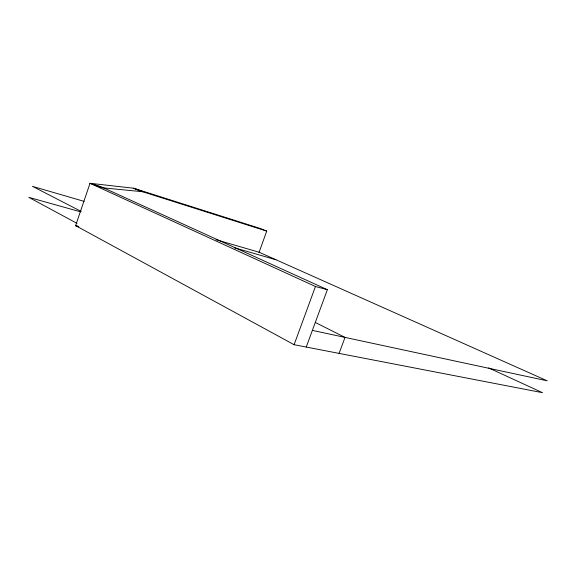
<?xml version="1.0" encoding="UTF-8"?>
<svg xmlns="http://www.w3.org/2000/svg" width="576" height="576" viewBox="0 0 576 576"><rect width="100%" height="100%" fill="white"/><g stroke="black" fill="none" stroke-linecap="round" stroke-linejoin="round"><path stroke-width="0.86" d="M258.977 252.626L266.724 231.106L260.95 228.715L133.639 188.23L90.029 183.305L75.6 225.619L294.098 344.707L542.527 392.695L488.65 367.913M294.098 344.707L315.454 286.502L327.355 289.699L306.238 347.047M339.077 353.39L345.024 337.406L315.302 322.459M312.372 330.394L547.2 380.822L259.121 252.23L216.029 239.71M78.149 226.296L75.6 225.619L78.854 226.807M80.633 211.846L28.8 197.345L77.018 223.358M234.511 247.817L275.904 259.726M84.182 201.391L32.479 186.365L81.259 211.471M315.454 286.502L90.029 183.305L100.966 186.689L327.355 289.699M266.724 231.106L139.126 190.613L133.639 188.23L143.503 191.815L102.305 187.769L90.029 183.305"/></g></svg>
